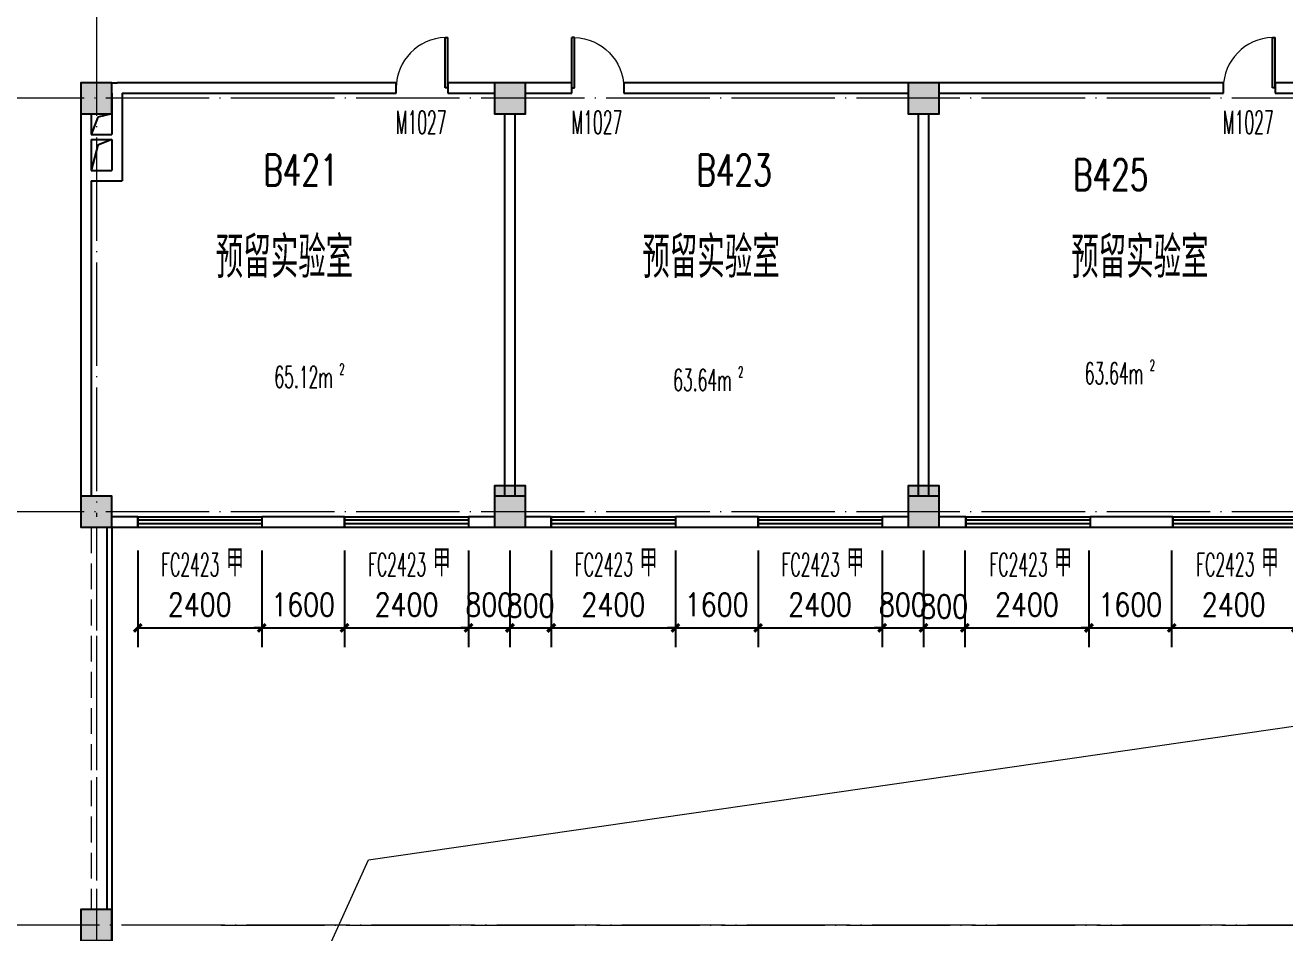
# Model space of a CAD drawing. Extents: x 1417642 to 3570900, y 124798 to 1191112.
# Drawn here: x 1523634 to 1547999, y 335067 to 352632 of the extents above; entities that cross this region are included whole.
import ezdxf

# ---------------------------------------------------------------- set-up
doc = ezdxf.new("R2010")
doc.units = 0
doc.header["$LTSCALE"] = 1000
doc.header["$MEASUREMENT"] = 0
doc.linetypes.add('DASH', pattern=[0.35, 0.25, -0.1])
doc.linetypes.add('DOTE', pattern=[2.42, 2, -0.2, 0.02, -0.2])
doc.layers.get('0').update_dxf_attribs({"linetype": 'CONTINUOUS'})
doc.layers.get('Defpoints').update_dxf_attribs({"linetype": 'CONTINUOUS'})
for name, color, linetype in [('colu', 2, 'CONTINUOUS'), ('COLUMN', 9, 'CONTINUOUS'), ('DOTE', 1, 'DOTE'), ('LATRINE', 6, 'CONTINUOUS'), ('PUB_DIM', 3, 'CONTINUOUS'), ('PUB_HATCH', 8, 'CONTINUOUS'), ('PUB_TEXT', 40, 'CONTINUOUS'), ('SPACE', 7, 'CONTINUOUS'), ('STAIR', 2, 'CONTINUOUS'), ('tiaozheng', 20, 'CONTINUOUS'), ('WALL', 4, 'CONTINUOUS'), ('WINDOW', 2, 'CONTINUOUS'), ('WINDOW_TEXT', 7, 'CONTINUOUS'), ('填充', 252, 'CONTINUOUS'), ('柱填充', 8, 'CONTINUOUS')]:
    doc.layers.add(name, color=color, linetype=linetype)
doc.styles.add('_TCH_SPACE', font='ROMANS', dxfattribs={"width": 0.7, "height": 5, "bigfont": 'Z'})
doc.styles.add('_TCH_WINDOW', font='ROMANS.shx', dxfattribs={"width": 0.7, "height": 400, "bigfont": 'Z.shx'})
doc.styles.add('DIM_FONT', font='SIMPLEX.shx', dxfattribs={"width": 0.8})
doc.styles.add('Z', font='ROMANS', dxfattribs={"width": 0.7, "bigfont": 'Z'})
doc.dimstyles.new('DIMN150', dxfattribs={"dimscale": 1.5, "dimtxt": 300, "dimasz": 100, "dimexe": 250, "dimexo": 300, "dimgap": 150, "dimtad": 1, "dimdec": 0, "dimzin": 0, "dimdsep": 46, "dimtxsty": 'DIM_FONT', "dimblk": 'ARCHTICK', "dimcen": 0.09, "dimdle": 1.5, "dimclrt": 7, "dimazin": 2, "dimtfac": 1, "dimtdec": 0, "dimtix": 1, "dimtmove": 2, "dimatfit": 3, "dimldrblk": 'ARCHTICK', "dimfxl": 1, "dimtolj": 1, "dimtzin": 0, "dimarcsym": 0})

# ---------------------------------------------------------------- blocks, each defined once
blk = doc.blocks.new('i89')
at = {"layer": '柱填充'}
h = blk.add_hatch(color=256, dxfattribs=at)
h.paths.add_polyline_path([(1555333, 501498), (1555333, 502098), (1554733, 502098), (1554733, 501498)])
h.paths.add_polyline_path([(1525733, 501498), (1525733, 502098), (1525133, 502098), (1525133, 501498)])
h.paths.add_polyline_path([(1517733, 501498), (1517733, 502098), (1517133, 502098), (1517133, 501498)])
h.paths.add_polyline_path([(1509733, 501498), (1509733, 502098), (1509133, 502098), (1509133, 501498)])
h.paths.add_polyline_path([(1501733, 501498), (1501733, 502098), (1501133, 502098), (1501133, 501498)])
h.paths.add_polyline_path([(1498133, 501498), (1498133, 502098), (1497533, 502098), (1497533, 501498)])
h.paths.add_polyline_path([(1498133, 529448), (1498133, 530148), (1497433, 530148), (1497433, 529448)])
h.paths.add_polyline_path([(1498133, 537448), (1498133, 538148), (1497433, 538148), (1497433, 537448)])
h.paths.add_polyline_path([(1541783, 545398), (1541783, 546098), (1541083, 546098), (1541083, 545398)])
h.paths.add_polyline_path([(1565333, 559098), (1565333, 559698), (1564733, 559698), (1564733, 559098)])
h.paths.add_polyline_path([(1565383, 549098), (1565383, 549798), (1564683, 549798), (1564683, 549098)])
h.paths.add_polyline_path([(1565333, 545498), (1565333, 546098), (1564733, 546098), (1564733, 545498)])
h.paths.add_polyline_path([(1565383, 538098), (1564683, 538098), (1564683, 537498), (1565383, 537498)])
h.paths.add_polyline_path([(1565333, 529498), (1565333, 530098), (1564733, 530098), (1564733, 529498)])
h.paths.add_polyline_path([(1565333, 519498), (1565333, 520098), (1564733, 520098), (1564733, 519498)])
h.paths.add_polyline_path([(1565333, 511498), (1565333, 512098), (1564733, 512098), (1564733, 511498)])
h.paths.add_polyline_path([(1565333, 501498), (1565333, 502098), (1564733, 502098), (1564733, 501498)])
h.paths.add_polyline_path([(1555333, 559098), (1555333, 559698), (1554733, 559698), (1554733, 559098)])
h.paths.add_polyline_path([(1555333, 549098), (1555333, 549698), (1554733, 549698), (1554733, 549098)])
h.paths.add_polyline_path([(1555333, 545498), (1555333, 546098), (1554733, 546098), (1554733, 545498)])
h.paths.add_polyline_path([(1555333, 537498), (1555333, 538098), (1554733, 538098), (1554733, 537498)])
h.paths.add_polyline_path([(1555433, 529448), (1555433, 530148), (1554733, 530148), (1554733, 529448)])
h.paths.add_polyline_path([(1555433, 519448), (1555433, 520148), (1554733, 520148), (1554733, 519448)])
h.paths.add_polyline_path([(1555433, 511498), (1555433, 512198), (1554733, 512198), (1554733, 511498)])
h.paths.add_polyline_path([(1551733, 557298), (1551733, 557898), (1551133, 557898), (1551133, 557298)])
h.paths.add_polyline_path([(1551783, 549098), (1551783, 549798), (1551083, 549798), (1551083, 549098)])
h.paths.add_polyline_path([(1551733, 545498), (1551733, 546098), (1551133, 546098), (1551133, 545498)])
h.paths.add_polyline_path([(1551733, 537498), (1551733, 538098), (1551133, 538098), (1551133, 537498)])
h.paths.add_polyline_path([(1551733, 529498), (1551733, 530098), (1551133, 530098), (1551133, 529498)])
h.paths.add_polyline_path([(1551733, 519498), (1551733, 520098), (1551133, 520098), (1551133, 519498)])
h.paths.add_polyline_path([(1551783, 511498), (1551783, 512198), (1551083, 512198), (1551083, 511498)])
h.paths.add_polyline_path([(1551733, 501498), (1551733, 502098), (1551133, 502098), (1551133, 501498)])
h.paths.add_polyline_path([(1541733, 559098), (1541733, 559698), (1541133, 559698), (1541133, 559098)])
h.paths.add_polyline_path([(1541733, 557298), (1541733, 557898), (1541133, 557898), (1541133, 557298)])
h.paths.add_polyline_path([(1541783, 549098), (1541783, 549798), (1541083, 549798), (1541083, 549098)])
h.paths.add_polyline_path([(1541733, 537498), (1541733, 538298), (1541133, 538298), (1541133, 537498)])
h.paths.add_polyline_path([(1541733, 519298), (1541733, 520098), (1541133, 520098), (1541133, 519298)])
h.paths.add_polyline_path([(1541833, 511498), (1541833, 512298), (1541033, 512298), (1541033, 511498)])
h.paths.add_polyline_path([(1541733, 501498), (1541733, 502098), (1541133, 502098), (1541133, 501498)])
h.paths.add_polyline_path([(1533733, 559098), (1533733, 559698), (1533133, 559698), (1533133, 559098)])
h.paths.add_polyline_path([(1533783, 549098), (1533783, 549798), (1533083, 549798), (1533083, 549098)])
h.paths.add_polyline_path([(1533733, 545498), (1533733, 546098), (1533133, 546098), (1533133, 545498)])
h.paths.add_polyline_path([(1533733, 537498), (1533733, 538298), (1533133, 538298), (1533133, 537498)])
h.paths.add_polyline_path([(1533733, 519298), (1533733, 520098), (1533133, 520098), (1533133, 519298)])
h.paths.add_polyline_path([(1533833, 511498), (1533833, 512298), (1533033, 512298), (1533033, 511498)])
h.paths.add_polyline_path([(1533733, 501498), (1533733, 502098), (1533133, 502098), (1533133, 501498)])
h.paths.add_polyline_path([(1525733, 559098), (1525733, 559698), (1525133, 559698), (1525133, 559098)])
h.paths.add_polyline_path([(1525783, 549098), (1525783, 549798), (1525083, 549798), (1525083, 549098)])
h.paths.add_polyline_path([(1525733, 545498), (1525733, 546098), (1525133, 546098), (1525133, 545498)])
h.paths.add_polyline_path([(1525733, 537498), (1525733, 538298), (1525133, 538298), (1525133, 537498)])
h.paths.add_polyline_path([(1525733, 519298), (1525733, 520098), (1525133, 520098), (1525133, 519298)])
h.paths.add_polyline_path([(1525833, 511498), (1525833, 512298), (1525033, 512298), (1525033, 511498)])
h.paths.add_polyline_path([(1517733, 559098), (1517733, 559698), (1517133, 559698), (1517133, 559098)])
h.paths.add_polyline_path([(1517783, 549098), (1517783, 549798), (1517083, 549798), (1517083, 549098)])
h.paths.add_polyline_path([(1517733, 545498), (1517733, 546098), (1517133, 546098), (1517133, 545498)])
h.paths.add_polyline_path([(1517733, 537498), (1517733, 538298), (1517133, 538298), (1517133, 537498)])
h.paths.add_polyline_path([(1517733, 519298), (1517733, 520098), (1517133, 520098), (1517133, 519298)])
h.paths.add_polyline_path([(1517833, 511498), (1517833, 512298), (1517033, 512298), (1517033, 511498)])
h.paths.add_polyline_path([(1509733, 559098), (1509733, 559698), (1509133, 559698), (1509133, 559098)])
h.paths.add_polyline_path([(1509783, 549098), (1509783, 549798), (1509083, 549798), (1509083, 549098)])
h.paths.add_polyline_path([(1509733, 545498), (1509733, 546098), (1509133, 546098), (1509133, 545498)])
h.paths.add_polyline_path([(1509733, 537498), (1509733, 538298), (1509133, 538298), (1509133, 537498)])
h.paths.add_polyline_path([(1509733, 519298), (1509733, 520098), (1509133, 520098), (1509133, 519298)])
h.paths.add_polyline_path([(1509833, 511498), (1509833, 512298), (1509033, 512298), (1509033, 511498)])
h.paths.add_polyline_path([(1509733, 480798), (1509733, 481398), (1509133, 481398), (1509133, 480798)])
h.paths.add_polyline_path([(1501733, 559098), (1501733, 559698), (1501133, 559698), (1501133, 559098)])
h.paths.add_polyline_path([(1501733, 549098), (1501733, 549698), (1501133, 549698), (1501133, 549098)])
h.paths.add_polyline_path([(1501733, 545498), (1501733, 546098), (1501133, 546098), (1501133, 545498)])
h.paths.add_polyline_path([(1501733, 537498), (1501733, 538098), (1501133, 538098), (1501133, 537498)])
h.paths.add_polyline_path([(1501733, 529498), (1501733, 530098), (1501133, 530098), (1501133, 529498)])
h.paths.add_polyline_path([(1501733, 519498), (1501733, 520098), (1501133, 520098), (1501133, 519498)])
h.paths.add_polyline_path([(1501833, 511498), (1501833, 512198), (1501133, 512198), (1501133, 511498)])
h.paths.add_polyline_path([(1501733, 480798), (1501733, 481398), (1501133, 481398), (1501133, 480798)])
h.paths.add_polyline_path([(1498133, 559098), (1498133, 559698), (1497533, 559698), (1497533, 559098)])
h.paths.add_polyline_path([(1498183, 549098), (1498183, 549798), (1497483, 549798), (1497483, 549098)])
h.paths.add_polyline_path([(1498133, 545498), (1498133, 546098), (1497533, 546098), (1497533, 545498)])
h.paths.add_polyline_path([(1498133, 519448), (1498133, 520148), (1497433, 520148), (1497433, 519448)])
h.paths.add_polyline_path([(1498133, 511448), (1498133, 512148), (1497433, 512148), (1497433, 511448)])
h.paths.add_polyline_path([(1498133, 480798), (1498133, 481398), (1497533, 481398), (1497533, 480798)])
h.paths.add_polyline_path([(1488133, 559098), (1488133, 559698), (1487533, 559698), (1487533, 559098)])
h.paths.add_polyline_path([(1488233, 549098), (1488233, 549798), (1487533, 549798), (1487533, 549098)])
h.paths.add_polyline_path([(1488133, 545498), (1488133, 546098), (1487533, 546098), (1487533, 545498)])
h.paths.add_polyline_path([(1488133, 537498), (1488133, 538098), (1487533, 538098), (1487533, 537498)])
h.paths.add_polyline_path([(1488133, 529498), (1488133, 530098), (1487533, 530098), (1487533, 529498)])
h.paths.add_polyline_path([(1488133, 519498), (1488133, 520098), (1487533, 520098), (1487533, 519498)])
h.paths.add_polyline_path([(1488133, 511498), (1488133, 512098), (1487533, 512098), (1487533, 511498)])
h.paths.add_polyline_path([(1488133, 501498), (1488133, 502098), (1487533, 502098), (1487533, 501498)])
h.paths.add_polyline_path([(1488133, 480798), (1488133, 481398), (1487533, 481398), (1487533, 480798)])
h.paths.add_polyline_path([(1498133, 484398), (1498133, 485198), (1497433, 485198), (1497433, 484398)])
h.paths.add_polyline_path([(1498134, 496298), (1498134, 497098), (1497433, 497098), (1497433, 496298)])
h.paths.add_polyline_path([(1487533, 497098), (1487533, 496298), (1488233, 496298), (1488233, 497098)])
h.paths.add_polyline_path([(1487533, 485198), (1487533, 484398), (1488233, 484398), (1488233, 485198)])
h.paths.add_polyline_path([(1509733, 496298), (1509733, 497098), (1509033, 497098), (1509033, 496298)])
h.paths.add_polyline_path([(1509733, 484398), (1509733, 485198), (1509033, 485198), (1509033, 484398)])
at = {"layer": 'colu'}
for points in [[(1501733, 545498), (1501733, 546098), (1501133, 546098), (1501133, 545498)], [(1509733, 545498), (1509733, 546098), (1509133, 546098), (1509133, 545498)], [(1517733, 545498), (1517733, 546098), (1517133, 546098), (1517133, 545498)], [(1509733, 537498), (1509733, 538298), (1509133, 538298), (1509133, 537498)], [(1517733, 537498), (1517733, 538298), (1517133, 538298), (1517133, 537498)], [(1501733, 537498), (1501733, 538098), (1501133, 538098), (1501133, 537498)], [(1501733, 529498), (1501733, 530098), (1501133, 530098), (1501133, 529498)]]:
    blk.add_lwpolyline(points, close=True, dxfattribs=at)
blk = doc.blocks.new('_ArchTick')
at = {"color": 0, "linetype": 'ByBlock', "const_width": 0.4}
blk.add_lwpolyline([(-0.5, -0.5), (0.5, 0.5)], dxfattribs=at)
blk = doc.blocks.new('*D1520')
at = {"layer": 'Defpoints', "color": 0}
for p in [(1525810, 342917), (1528210, 342917), (1528210, 340968)]:
    blk.add_point(p, dxfattribs=at)
at = {"layer": 'PUB_DIM', "color": 0, "lineweight": -2}
for p, q in [((1525810, 342467), (1525810, 340593)), ((1528210, 342467), (1528210, 340593)), ((1525808, 340968), (1528213, 340968))]:
    blk.add_line(p, q, dxfattribs=at)
at = {"layer": 'PUB_DIM', "color": 0, "lineweight": -2, "xscale": 150, "yscale": 150, "zscale": 150, "rotation": 180}
blk.add_blockref('_ArchTick', (1525810, 340968), dxfattribs=at)
at = {"layer": 'PUB_DIM', "color": 0, "lineweight": -2, "xscale": 150, "yscale": 150, "zscale": 150}
blk.add_blockref('_ArchTick', (1528210, 340968), dxfattribs=at)
at = {"layer": 'PUB_DIM', "color": 7, "insert": (1527010, 341418), "char_height": 450, "attachment_point": 5, "style": 'DIM_FONT'}
blk.add_mtext('\\A1;2400', dxfattribs=at)
blk = doc.blocks.new('*D1521')
at = {"layer": 'Defpoints', "color": 0}
for p in [(1528210, 342917), (1529810, 342917), (1529810, 340968)]:
    blk.add_point(p, dxfattribs=at)
at = {"layer": 'PUB_DIM', "color": 0, "lineweight": -2}
for p, q in [((1528210, 342467), (1528210, 340593)), ((1529810, 342467), (1529810, 340593)), ((1528210, 340968), (1528060, 340968)), ((1528210, 340968), (1529810, 340968)), ((1529810, 340968), (1529960, 340968))]:
    blk.add_line(p, q, dxfattribs=at)
at = {"layer": 'PUB_DIM', "color": 0, "lineweight": -2, "xscale": 150, "yscale": 150, "zscale": 150}
blk.add_blockref('_ArchTick', (1528210, 340968), dxfattribs=at)
at = {"layer": 'PUB_DIM', "color": 0, "lineweight": -2, "xscale": 150, "yscale": 150, "zscale": 150, "rotation": 180}
blk.add_blockref('_ArchTick', (1529810, 340968), dxfattribs=at)
at = {"layer": 'PUB_DIM', "color": 7, "insert": (1529010, 341418), "char_height": 450, "attachment_point": 5, "style": 'DIM_FONT'}
blk.add_mtext('\\A1;1600', dxfattribs=at)
blk = doc.blocks.new('*D1522')
at = {"layer": 'Defpoints', "color": 0}
for p in [(1529810, 342917), (1532210, 342917), (1532210, 340968)]:
    blk.add_point(p, dxfattribs=at)
at = {"layer": 'PUB_DIM', "color": 0, "lineweight": -2}
for p, q in [((1529810, 342467), (1529810, 340593)), ((1532210, 342467), (1532210, 340593)), ((1529808, 340968), (1532213, 340968))]:
    blk.add_line(p, q, dxfattribs=at)
at = {"layer": 'PUB_DIM', "color": 0, "lineweight": -2, "xscale": 150, "yscale": 150, "zscale": 150, "rotation": 180}
blk.add_blockref('_ArchTick', (1529810, 340968), dxfattribs=at)
at = {"layer": 'PUB_DIM', "color": 0, "lineweight": -2, "xscale": 150, "yscale": 150, "zscale": 150}
blk.add_blockref('_ArchTick', (1532210, 340968), dxfattribs=at)
at = {"layer": 'PUB_DIM', "color": 7, "insert": (1531010, 341418), "char_height": 450, "attachment_point": 5, "style": 'DIM_FONT'}
blk.add_mtext('\\A1;2400', dxfattribs=at)
blk = doc.blocks.new('*D1523')
at = {"layer": 'Defpoints', "color": 0}
for p in [(1532210, 342917), (1533010, 342917), (1533010, 340968)]:
    blk.add_point(p, dxfattribs=at)
at = {"layer": 'PUB_DIM', "color": 0, "lineweight": -2}
for p, q in [((1532210, 342467), (1532210, 340593)), ((1533010, 342467), (1533010, 340593)), ((1532210, 340968), (1532060, 340968)), ((1532210, 340968), (1533010, 340968)), ((1533010, 340968), (1533160, 340968))]:
    blk.add_line(p, q, dxfattribs=at)
at = {"layer": 'PUB_DIM', "color": 0, "lineweight": -2, "xscale": 150, "yscale": 150, "zscale": 150}
blk.add_blockref('_ArchTick', (1532210, 340968), dxfattribs=at)
at = {"layer": 'PUB_DIM', "color": 0, "lineweight": -2, "xscale": 150, "yscale": 150, "zscale": 150, "rotation": 180}
blk.add_blockref('_ArchTick', (1533010, 340968), dxfattribs=at)
at = {"layer": 'PUB_DIM', "color": 7, "insert": (1532610, 341418), "char_height": 450, "attachment_point": 5, "style": 'DIM_FONT'}
blk.add_mtext('\\A1;800', dxfattribs=at)
blk = doc.blocks.new('*D1524')
at = {"layer": 'Defpoints', "color": 0}
for p in [(1533010, 342917), (1533810, 342917), (1533810, 340968)]:
    blk.add_point(p, dxfattribs=at)
at = {"layer": 'PUB_DIM', "color": 0, "lineweight": -2}
for p, q in [((1533010, 342467), (1533010, 340593)), ((1533810, 342467), (1533810, 340593)), ((1533008, 340968), (1533813, 340968))]:
    blk.add_line(p, q, dxfattribs=at)
at = {"layer": 'PUB_DIM', "color": 0, "lineweight": -2, "xscale": 150, "yscale": 150, "zscale": 150, "rotation": 180}
blk.add_blockref('_ArchTick', (1533010, 340968), dxfattribs=at)
at = {"layer": 'PUB_DIM', "color": 0, "lineweight": -2, "xscale": 150, "yscale": 150, "zscale": 150}
blk.add_blockref('_ArchTick', (1533810, 340968), dxfattribs=at)
at = {"layer": 'PUB_DIM', "color": 7, "insert": (1533410, 341398), "char_height": 450, "attachment_point": 5, "style": 'DIM_FONT'}
blk.add_mtext('\\A1;800', dxfattribs=at)
blk = doc.blocks.new('*D1525')
at = {"layer": 'Defpoints', "color": 0}
for p in [(1533810, 342917), (1536210, 342917), (1536210, 340968)]:
    blk.add_point(p, dxfattribs=at)
at = {"layer": 'PUB_DIM', "color": 0, "lineweight": -2}
for p, q in [((1533810, 342467), (1533810, 340593)), ((1536210, 342467), (1536210, 340593)), ((1533808, 340968), (1536213, 340968))]:
    blk.add_line(p, q, dxfattribs=at)
at = {"layer": 'PUB_DIM', "color": 0, "lineweight": -2, "xscale": 150, "yscale": 150, "zscale": 150, "rotation": 180}
blk.add_blockref('_ArchTick', (1533810, 340968), dxfattribs=at)
at = {"layer": 'PUB_DIM', "color": 0, "lineweight": -2, "xscale": 150, "yscale": 150, "zscale": 150}
blk.add_blockref('_ArchTick', (1536210, 340968), dxfattribs=at)
at = {"layer": 'PUB_DIM', "color": 7, "insert": (1535010, 341418), "char_height": 450, "attachment_point": 5, "style": 'DIM_FONT'}
blk.add_mtext('\\A1;2400', dxfattribs=at)
blk = doc.blocks.new('*D1526')
at = {"layer": 'Defpoints', "color": 0}
for p in [(1536210, 342917), (1537810, 342917), (1537810, 340968)]:
    blk.add_point(p, dxfattribs=at)
at = {"layer": 'PUB_DIM', "color": 0, "lineweight": -2}
for p, q in [((1536210, 342467), (1536210, 340593)), ((1537810, 342467), (1537810, 340593)), ((1536210, 340968), (1536060, 340968)), ((1536210, 340968), (1537810, 340968)), ((1537810, 340968), (1537960, 340968))]:
    blk.add_line(p, q, dxfattribs=at)
at = {"layer": 'PUB_DIM', "color": 0, "lineweight": -2, "xscale": 150, "yscale": 150, "zscale": 150}
blk.add_blockref('_ArchTick', (1536210, 340968), dxfattribs=at)
at = {"layer": 'PUB_DIM', "color": 0, "lineweight": -2, "xscale": 150, "yscale": 150, "zscale": 150, "rotation": 180}
blk.add_blockref('_ArchTick', (1537810, 340968), dxfattribs=at)
at = {"layer": 'PUB_DIM', "color": 7, "insert": (1537010, 341418), "char_height": 450, "attachment_point": 5, "style": 'DIM_FONT'}
blk.add_mtext('\\A1;1600', dxfattribs=at)
blk = doc.blocks.new('*D1527')
at = {"layer": 'Defpoints', "color": 0}
for p in [(1537810, 342917), (1540210, 342917), (1540210, 340968)]:
    blk.add_point(p, dxfattribs=at)
at = {"layer": 'PUB_DIM', "color": 0, "lineweight": -2}
for p, q in [((1537810, 342467), (1537810, 340593)), ((1540210, 342467), (1540210, 340593)), ((1537808, 340968), (1540213, 340968))]:
    blk.add_line(p, q, dxfattribs=at)
at = {"layer": 'PUB_DIM', "color": 0, "lineweight": -2, "xscale": 150, "yscale": 150, "zscale": 150, "rotation": 180}
blk.add_blockref('_ArchTick', (1537810, 340968), dxfattribs=at)
at = {"layer": 'PUB_DIM', "color": 0, "lineweight": -2, "xscale": 150, "yscale": 150, "zscale": 150}
blk.add_blockref('_ArchTick', (1540210, 340968), dxfattribs=at)
at = {"layer": 'PUB_DIM', "color": 7, "insert": (1539010, 341418), "char_height": 450, "attachment_point": 5, "style": 'DIM_FONT'}
blk.add_mtext('\\A1;2400', dxfattribs=at)
blk = doc.blocks.new('*D1528')
at = {"layer": 'Defpoints', "color": 0}
for p in [(1540210, 342917), (1541010, 342917), (1541010, 340968)]:
    blk.add_point(p, dxfattribs=at)
at = {"layer": 'PUB_DIM', "color": 0, "lineweight": -2}
for p, q in [((1540210, 342467), (1540210, 340593)), ((1541010, 342467), (1541010, 340593)), ((1540210, 340968), (1540060, 340968)), ((1540210, 340968), (1541010, 340968)), ((1541010, 340968), (1541160, 340968))]:
    blk.add_line(p, q, dxfattribs=at)
at = {"layer": 'PUB_DIM', "color": 0, "lineweight": -2, "xscale": 150, "yscale": 150, "zscale": 150}
blk.add_blockref('_ArchTick', (1540210, 340968), dxfattribs=at)
at = {"layer": 'PUB_DIM', "color": 0, "lineweight": -2, "xscale": 150, "yscale": 150, "zscale": 150, "rotation": 180}
blk.add_blockref('_ArchTick', (1541010, 340968), dxfattribs=at)
at = {"layer": 'PUB_DIM', "color": 7, "insert": (1540610, 341418), "char_height": 450, "attachment_point": 5, "style": 'DIM_FONT'}
blk.add_mtext('\\A1;800', dxfattribs=at)
blk = doc.blocks.new('*D1529')
at = {"layer": 'Defpoints', "color": 0}
for p in [(1541010, 342917), (1541810, 342917), (1541810, 340968)]:
    blk.add_point(p, dxfattribs=at)
at = {"layer": 'PUB_DIM', "color": 0, "lineweight": -2}
for p, q in [((1541010, 342467), (1541010, 340593)), ((1541810, 342467), (1541810, 340593)), ((1541008, 340968), (1541812, 340968))]:
    blk.add_line(p, q, dxfattribs=at)
at = {"layer": 'PUB_DIM', "color": 0, "lineweight": -2, "xscale": 150, "yscale": 150, "zscale": 150, "rotation": 180}
blk.add_blockref('_ArchTick', (1541010, 340968), dxfattribs=at)
at = {"layer": 'PUB_DIM', "color": 0, "lineweight": -2, "xscale": 150, "yscale": 150, "zscale": 150}
blk.add_blockref('_ArchTick', (1541810, 340968), dxfattribs=at)
at = {"layer": 'PUB_DIM', "color": 7, "insert": (1541410, 341382), "char_height": 450, "attachment_point": 5, "style": 'DIM_FONT'}
blk.add_mtext('\\A1;800', dxfattribs=at)
blk = doc.blocks.new('*D1530')
at = {"layer": 'Defpoints', "color": 0}
for p in [(1541810, 342917), (1544210, 342917), (1544210, 340968)]:
    blk.add_point(p, dxfattribs=at)
at = {"layer": 'PUB_DIM', "color": 0, "lineweight": -2}
for p, q in [((1541810, 342467), (1541810, 340593)), ((1544210, 342467), (1544210, 340593)), ((1541808, 340968), (1544212, 340968))]:
    blk.add_line(p, q, dxfattribs=at)
at = {"layer": 'PUB_DIM', "color": 0, "lineweight": -2, "xscale": 150, "yscale": 150, "zscale": 150, "rotation": 180}
blk.add_blockref('_ArchTick', (1541810, 340968), dxfattribs=at)
at = {"layer": 'PUB_DIM', "color": 0, "lineweight": -2, "xscale": 150, "yscale": 150, "zscale": 150}
blk.add_blockref('_ArchTick', (1544210, 340968), dxfattribs=at)
at = {"layer": 'PUB_DIM', "color": 7, "insert": (1543010, 341418), "char_height": 450, "attachment_point": 5, "style": 'DIM_FONT'}
blk.add_mtext('\\A1;2400', dxfattribs=at)
blk = doc.blocks.new('*D1531')
at = {"layer": 'Defpoints', "color": 0}
for p in [(1544210, 342917), (1545810, 342917), (1545810, 340968)]:
    blk.add_point(p, dxfattribs=at)
at = {"layer": 'PUB_DIM', "color": 0, "lineweight": -2}
for p, q in [((1544210, 342467), (1544210, 340593)), ((1545810, 342467), (1545810, 340593)), ((1544210, 340968), (1544060, 340968)), ((1544210, 340968), (1545810, 340968)), ((1545810, 340968), (1545960, 340968))]:
    blk.add_line(p, q, dxfattribs=at)
at = {"layer": 'PUB_DIM', "color": 0, "lineweight": -2, "xscale": 150, "yscale": 150, "zscale": 150}
blk.add_blockref('_ArchTick', (1544210, 340968), dxfattribs=at)
at = {"layer": 'PUB_DIM', "color": 0, "lineweight": -2, "xscale": 150, "yscale": 150, "zscale": 150, "rotation": 180}
blk.add_blockref('_ArchTick', (1545810, 340968), dxfattribs=at)
at = {"layer": 'PUB_DIM', "color": 7, "insert": (1545010, 341418), "char_height": 450, "attachment_point": 5, "style": 'DIM_FONT'}
blk.add_mtext('\\A1;1600', dxfattribs=at)
blk = doc.blocks.new('*D1532')
at = {"layer": 'Defpoints', "color": 0}
for p in [(1545810, 342917), (1548210, 342917), (1548210, 340968)]:
    blk.add_point(p, dxfattribs=at)
at = {"layer": 'PUB_DIM', "color": 0, "lineweight": -2}
for p, q in [((1545810, 342467), (1545810, 340593)), ((1548210, 342467), (1548210, 340593)), ((1545808, 340968), (1548212, 340968))]:
    blk.add_line(p, q, dxfattribs=at)
at = {"layer": 'PUB_DIM', "color": 0, "lineweight": -2, "xscale": 150, "yscale": 150, "zscale": 150, "rotation": 180}
blk.add_blockref('_ArchTick', (1545810, 340968), dxfattribs=at)
at = {"layer": 'PUB_DIM', "color": 0, "lineweight": -2, "xscale": 150, "yscale": 150, "zscale": 150}
blk.add_blockref('_ArchTick', (1548210, 340968), dxfattribs=at)
at = {"layer": 'PUB_DIM', "color": 7, "insert": (1547010, 341418), "char_height": 450, "attachment_point": 5, "style": 'DIM_FONT'}
blk.add_mtext('\\A1;2400', dxfattribs=at)
blk = doc.blocks.new('_FZH')
blk.add_lwpolyline([(-0.5, -0.5), (0.5, -0.5), (0.5, 0.5), (-0.5, 0.5)], close=True)
at = {"layer": 'PUB_HATCH'}
blk.add_solid([(-0.5, -0.5), (0.5, -0.5), (-0.5, 0.5), (0.5, 0.5)], dxfattribs=at)
blk = doc.blocks.new('$TCHSYS$WIN2D')
for p, q in [((-0.5, 0.5), (0.5, 0.5)), ((-0.5, 0.5), (-0.5, -0.5)), ((0.5, 0.5), (0.5, -0.5)), ((0.5, 0.167), (-0.5, 0.167)), ((0.5, -0.167), (-0.5, -0.167)), ((-0.5, -0.5), (0.5, -0.5))]:
    blk.add_line(p, q)
blk = doc.blocks.new('$DorLib2D$00000001')
for p, q in [((0.45, 0.975), (0.5, 0.975)), ((0.45, 0), (0.45, 0.975)), ((0.5, 0), (0.5, 0.975)), ((0.5, 0), (0.45, 0))]:
    blk.add_line(p, q)
at = {"lineweight": 13}
blk.add_arc((0.475, 0), 0.975, 91.4693, 180, dxfattribs=at)

msp = doc.modelspace()

# ---------------------------------------------------------------- linework, layer by layer
at = {"layer": 'DOTE', "lineweight": 0}
for points in [[(1525010.3, 369817), (1525010.3, 343117)], [(1525010.3, 369817), (1525010.3, 343117)], [(1597373.8, 351217), (1432083.9, 351217)], [(1597373.8, 343217), (1432083.9, 343217)], [(1597373.8, 343217), (1432083.9, 343217)], [(1525010.3, 342917), (1525010.3, 259645.1)], [(1597673.8, 335217), (1501610.3, 335217)], [(1527422.9, 335217), (1596825.4, 335217)]]:
    msp.add_lwpolyline(points, dxfattribs=at)
at = {"layer": 'LATRINE', "linetype": 'DASH', "lineweight": 0, "ltscale": 2}
for p, q in [((1524910.3, 342917), (1524910.3, 335517)), ((1525010.3, 342917), (1525010.3, 335517))]:
    msp.add_line(p, q, dxfattribs=at)
at = {"layer": 'STAIR'}
for p, q in [((1525210.3, 342917), (1525210.3, 335517)), ((1525310.3, 342917), (1525310.3, 325517))]:
    msp.add_line(p, q, dxfattribs=at)
at = {"layer": 'STAIR', "lineweight": 0}
msp.add_lwpolyline([(1525310.3, 325517), (1530273, 336477.4), (1574810.3, 342917)], dxfattribs=at)
at = {"layer": 'tiaozheng', "color": 2}
for p, q in [((1525310.3, 350917), (1525035.9, 350852.1)), ((1525035.9, 350852.1), (1524910.3, 350517)), ((1525310.3, 350417), (1525037.2, 350310.2)), ((1525037.2, 350310.2), (1524910.3, 349817))]:
    msp.add_line(p, q, dxfattribs=at)
at = {"layer": 'WALL'}
for p, q in [((1525310.3, 351517), (1525410.3, 351517)), ((1530810.3, 351517), (1525410.3, 351517)), ((1530810.3, 351317), (1530810.3, 351517)), ((1532710.3, 351517), (1531810.3, 351517)), ((1531810.3, 351517), (1531810.3, 351317)), ((1534210.3, 351517), (1533310.3, 351517)), ((1534210.3, 351317), (1534210.3, 351517)), ((1540710.3, 351517), (1535210.3, 351517)), ((1535210.3, 351517), (1535210.3, 351317)), ((1546810.3, 351517), (1541310.3, 351517)), ((1546810.3, 351317), (1546810.3, 351517)), ((1548710.3, 351517), (1547810.3, 351517)), ((1547810.3, 351517), (1547810.3, 351317)), ((1525310.3, 351317), (1525310.3, 350517)), ((1525510.3, 351317), (1525510.3, 350467)), ((1525510.3, 351317), (1530810.3, 351317)), ((1531810.3, 351317), (1532710.3, 351317)), ((1533310.3, 351317), (1534210.3, 351317)), ((1535210.3, 351317), (1540710.3, 351317)), ((1541310.3, 351317), (1546810.3, 351317)), ((1547810.3, 351317), (1548710.3, 351317)), ((1524710.3, 350917), (1524710.3, 350467)), ((1524910.3, 350917), (1524910.3, 350517)), ((1532910.3, 343517), (1532910.3, 350917)), ((1533110.3, 343517), (1533110.3, 350917)), ((1540910.3, 343517), (1540910.3, 350917)), ((1541110.3, 343517), (1541110.3, 350917)), ((1524710.3, 350467), (1524710.3, 349717)), ((1524910.3, 350517), (1525310.3, 350517)), ((1524910.3, 350417), (1525310.3, 350417)), ((1524910.3, 350417), (1524910.3, 349817)), ((1525310.3, 350417), (1525310.3, 349817)), ((1525510.3, 350467), (1525510.3, 349617)), ((1524710.3, 349717), (1524710.3, 343517)), ((1524910.3, 349817), (1525310.3, 349817)), ((1524910.3, 349617), (1525510.3, 349617)), ((1524910.3, 349617), (1524910.3, 343517)), ((1525810.3, 343117), (1525310.3, 343117)), ((1525810.3, 342917), (1525810.3, 343117)), ((1529810.3, 343117), (1528210.3, 343117)), ((1528210.3, 343117), (1528210.3, 342917)), ((1529810.3, 342917), (1529810.3, 343117)), ((1532710.3, 343117), (1532210.3, 343117)), ((1532210.3, 343117), (1532210.3, 342917)), ((1533810.3, 343117), (1533310.3, 343117)), ((1533810.3, 342917), (1533810.3, 343117)), ((1537810.3, 343117), (1536210.3, 343117)), ((1536210.3, 343117), (1536210.3, 342917)), ((1537810.3, 342917), (1537810.3, 343117)), ((1540710.3, 343117), (1540210.3, 343117)), ((1540210.3, 343117), (1540210.3, 342917)), ((1541830.9, 343117), (1541310.3, 343117)), ((1541830.9, 342917), (1541830.9, 343117)), ((1545830.9, 343117), (1544230.9, 343117)), ((1544230.9, 343117), (1544230.9, 342917)), ((1545830.9, 342917), (1545830.9, 343117)), ((1525310.3, 342917), (1525810.3, 342917)), ((1528210.3, 342917), (1529810.3, 342917)), ((1532210.3, 342917), (1532710.3, 342917)), ((1533310.3, 342917), (1533810.3, 342917)), ((1536210.3, 342917), (1537810.3, 342917)), ((1540210.3, 342917), (1540710.3, 342917)), ((1541310.3, 342917), (1541830.9, 342917)), ((1544230.9, 342917), (1545830.9, 342917))]:
    msp.add_line(p, q, dxfattribs=at)

# ---------------------------------------------------------------- block references
at = {"layer": 'COLUMN', "lineweight": 0, "xscale": 600, "yscale": 600, "zscale": 600}
for p in [(1525010.3, 351217), (1533010.3, 351217), (1541010.3, 351217), (1525010.3, 343217), (1533010.3, 343217), (1541010.3, 343217), (1525010.3, 335217)]:
    msp.add_blockref('_FZH', p, dxfattribs=at)
at = {"layer": 'tiaozheng'}
msp.add_blockref('i89', (23577.2, -194581.3), dxfattribs=at)
at = {"layer": 'WINDOW', "lineweight": 0}
ref = msp.add_blockref('$DorLib2D$00000001', (1531310.3, 351417), dxfattribs=dict(at, xscale=1000, yscale=1000, zscale=1000))
ref.add_attrib('A', 'M1027', (1530801, 350529.8), dxfattribs={"layer": 'WINDOW_TEXT', "lineweight": 0, "height": 446.25, "style": '_TCH_WINDOW', "width": 0.494118})
ref = msp.add_blockref('$DorLib2D$00000001', (1534710.3, 351417), dxfattribs=dict(at, xscale=1000, yscale=-1000, zscale=1000, rotation=180))
ref.add_attrib('A', 'M1027', (1534201, 350529.8), dxfattribs={"layer": 'WINDOW_TEXT', "lineweight": 0, "height": 446.25, "style": '_TCH_WINDOW', "width": 0.494118})
ref = msp.add_blockref('$DorLib2D$00000001', (1547310.3, 351417), dxfattribs=dict(at, xscale=-1000, yscale=-1000, zscale=-1000, rotation=180))
ref.add_attrib('A', 'M1027', (1546801, 350529.8), dxfattribs={"layer": 'WINDOW_TEXT', "lineweight": 0, "height": 446.25, "style": '_TCH_WINDOW', "width": 0.494118})
at = {"layer": 'WINDOW', "color": 2, "xscale": -2400, "yscale": -200, "zscale": -2400}
for p, rotation in [((1527010.3, 343017), 180.0000000000017), ((1531010.3, 343017), 180.0000000000017), ((1535010.3, 343017), 180), ((1539010.3, 343017), 180), ((1543030.9, 343017), 180), ((1547030.9, 343017), 180)]:
    msp.add_blockref('$TCHSYS$WIN2D', p, dxfattribs=dict(at, rotation=rotation))

# ---------------------------------------------------------------- texts
at = {"layer": 'PUB_TEXT', "color": 1, "lineweight": 60, "style": 'Z', "width": 0.7}
for s, p in [('B421', (1528239.5, 349528.1)), ('B423', (1536617.4, 349528.1)), ('B425', (1543902.6, 349437.1))]:
    msp.add_text(s, height=600, dxfattribs=at).set_placement(p)
at = {"layer": 'SPACE', "style": '_TCH_SPACE', "width": 0.525}
for s, height, p in [('65.12m', 420, (1528453.4, 345611.5)), ('2', 210, (1529713.4, 345874)), ('2', 210, (1537427.9, 345817.7)), ('63.64m', 420, (1544128.7, 345684.9)), ('2', 210, (1545388.7, 345947.4)), ('63.64m', 420, (1536167.9, 345555.2))]:
    msp.add_text(s, height=height, dxfattribs=at).set_placement(p)
at = {"layer": 'WINDOW_TEXT', "color": 2, "style": '_TCH_WINDOW'}
for s, height, width, p in [('FC2423', 446.25, 0.494118, (1526266.9, 341967)), ('甲', 525, 0.7, (1527516.4, 341967)), ('FC2423', 446.25, 0.494118, (1530266.9, 341967)), ('甲', 525, 0.7, (1531516.4, 341967)), ('FC2423', 446.25, 0.494118, (1534266.9, 341967)), ('甲', 525, 0.7, (1535516.4, 341967)), ('FC2423', 446.25, 0.494118, (1538266.9, 341967)), ('甲', 525, 0.7, (1539516.4, 341967)), ('FC2423', 446.25, 0.494118, (1542287.5, 341967)), ('甲', 525, 0.7, (1543537, 341967)), ('FC2423', 446.25, 0.494118, (1546287.5, 341967)), ('甲', 525, 0.7, (1547537, 341967))]:
    msp.add_text(s, height=height, dxfattribs=dict(at, width=width)).set_placement(p)
at = {"layer": '填充', "char_height": 800, "width": 3931.15, "attachment_point": 1, "style": '_TCH_WINDOW'}
for insert in [(1527320.3, 348538.5), (1535571.4, 348538.5), (1543865.7, 348538.5)]:
    msp.add_mtext('{\\C3;预留实验室}', dxfattribs=dict(at, insert=insert))

# ---------------------------------------------------------------- dimensions: what is measured, and where the dimension line sits
at = {"layer": 'PUB_DIM'}
for p1, p2, picture, middle in [((1525810.3, 342917), (1528210.3, 342917), '*D1520', (1527010.3, 341418.2)), ((1528210.3, 342917), (1529810.3, 342917), '*D1521', (1529010.3, 341418.2)), ((1529810.3, 342917), (1532210.3, 342917), '*D1522', (1531010.3, 341418.2)), ((1532210.3, 342917), (1533010.3, 342917), '*D1523', (1532610.3, 341418.2)), ((1533810.3, 342917), (1536210.3, 342917), '*D1525', (1535010.3, 341418.2)), ((1536210.3, 342917), (1537810.3, 342917), '*D1526', (1537010.3, 341418.2)), ((1537810.3, 342917), (1540210.3, 342917), '*D1527', (1539010.3, 341418.2)), ((1540210.3, 342917), (1541010.3, 342917), '*D1528', (1540610.3, 341418.2)), ((1541809.9, 342917), (1544209.9, 342917), '*D1530', (1543009.9, 341418.2)), ((1544209.9, 342917), (1545809.9, 342917), '*D1531', (1545009.9, 341418.2)), ((1545809.9, 342917), (1548209.9, 342917), '*D1532', (1547009.9, 341418.2))]:
    dim = msp.add_aligned_dim(p1=p1, p2=p2, distance=-1948.8, dimstyle='DIMN150', dxfattribs=at)
    dim.commit()
    dim.dimension.update_dxf_attribs({"geometry": picture, "text_midpoint": middle})
for base, p1, p2, picture, middle in [((1533810.3, 340968.2), (1533010.3, 342917), (1533810.3, 342917), '*D1524', (1533410.3, 341398)), ((1541809.9, 340968.2), (1541010.3, 342917), (1541809.9, 342917), '*D1529', (1541410.1, 341382.5))]:
    dim = msp.add_linear_dim(base=base, p1=p1, p2=p2, angle=360, dimstyle='DIMN150', dxfattribs=at)
    dim.commit()
    dim.dimension.update_dxf_attribs({"geometry": picture, "text_midpoint": middle, "dimtype": 129})

doc.saveas('drawing.dxf')
